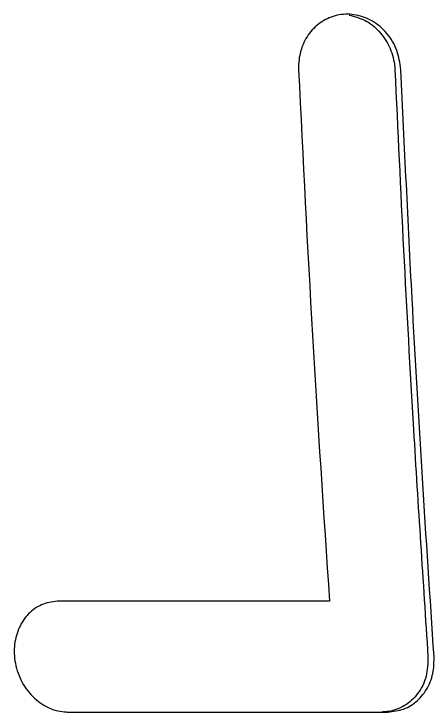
# Model space of a CAD drawing. Header units: millimetres. Extents: x 8 to 872, y 8 to 585.
# Drawn here: x 721.699 to 724.004, y 187.639 to 191.469 of the extents above; entities that cross this region are included whole.
import ezdxf

# ---------------------------------------------------------------- set-up
doc = ezdxf.new("R2010")
doc.units = ezdxf.units.MM
doc.layers.add('OUTLINE', color=7, linetype='Continuous', lineweight=25)

msp = doc.modelspace()

# ---------------------------------------------------------------- linework, layer by layer
at = {"layer": 'OUTLINE'}
for p, q in [((723.43101, 188.24746), (721.94676, 188.24746)), ((721.99652, 187.63875), (723.74991, 187.63875))]:
    msp.add_line(p, q, dxfattribs=at)
msp.add_arc((849.66056, 197.05276), 126.53629, 182.6677366, 183.9902751, dxfattribs=at)
for points, knots in [([(723.82245, 191.16326), (723.81728, 191.19937), (723.80693, 191.27168), (723.74971, 191.3658), (723.67032, 191.4335), (723.57785, 191.46858), (723.48314, 191.46934), (723.39594, 191.4372), (723.32434, 191.37609), (723.27602, 191.29148), (723.26072, 191.21604), (723.26128, 191.17278), (723.2614, 191.16326)], [0, 0, 0, 0, 0.1151457, 0.2305557, 0.3394884, 0.4456414, 0.5494841, 0.6519512, 0.7555124, 0.861414, 0.9694945, 1, 1, 1, 1]), ([(723.53934, 191.46336), (723.56891, 191.45535), (723.62907, 191.43906), (723.70611, 191.37669), (723.76273, 191.29275), (723.78532, 191.21686), (723.78886, 191.17322), (723.78966, 191.16326)], [0, 0, 0, 0, 0.22335706, 0.45440084, 0.68968463, 0.92919575, 1, 1, 1, 1]), ([(723.78966, 191.16326), (723.80501, 190.83326), (723.8357, 190.17327), (723.89512, 189.09891), (723.94389, 188.35764), (723.97117, 187.9431)], [0, 0, 0, 0, 0.30593, 0.6118595, 1, 1, 1, 1]), ([(724.00437, 187.9431), (723.98265, 188.26969), (723.93922, 188.92287), (723.87746, 189.99606), (723.84218, 190.74461), (723.82245, 191.16326)], [0, 0, 0, 0, 0.3059098, 0.6118191, 1, 1, 1, 1]), ([(721.94676, 188.24746), (721.91732, 188.24411), (721.85842, 188.23742), (721.78386, 188.18816), (721.72908, 188.11556), (721.69959, 188.02301), (721.699, 187.91724), (721.73288, 187.81155), (721.79726, 187.72087), (721.88177, 187.66027), (721.95221, 187.64025), (721.98944, 187.63899), (721.99652, 187.63875)], [0, 0, 0, 0, 0.1019826, 0.2040142, 0.3057673, 0.413132, 0.5250454, 0.6451634, 0.7601356, 0.8720191, 0.9756574, 1, 1, 1, 1]), ([(723.97117, 187.9431), (723.9701, 187.90642), (723.96796, 187.83299), (723.92037, 187.73728), (723.84731, 187.66999), (723.77384, 187.64206), (723.72931, 187.63952), (723.71581, 187.63875)], [0, 0, 0, 0, 0.2372099, 0.4749478, 0.6986687, 0.9086451, 1, 1, 1, 1]), ([(723.74991, 187.63875), (723.7799, 187.6421), (723.8399, 187.64879), (723.91658, 187.69793), (723.97322, 187.77033), (724.00387, 187.8559), (724.00421, 187.91607), (724.00437, 187.9431)], [0, 0, 0, 0, 0.2030411, 0.4061499, 0.6094893, 0.824559, 1, 1, 1, 1])]:
    msp.add_open_spline(points, degree=3, knots=knots, dxfattribs=at)

doc.saveas('drawing.dxf')
